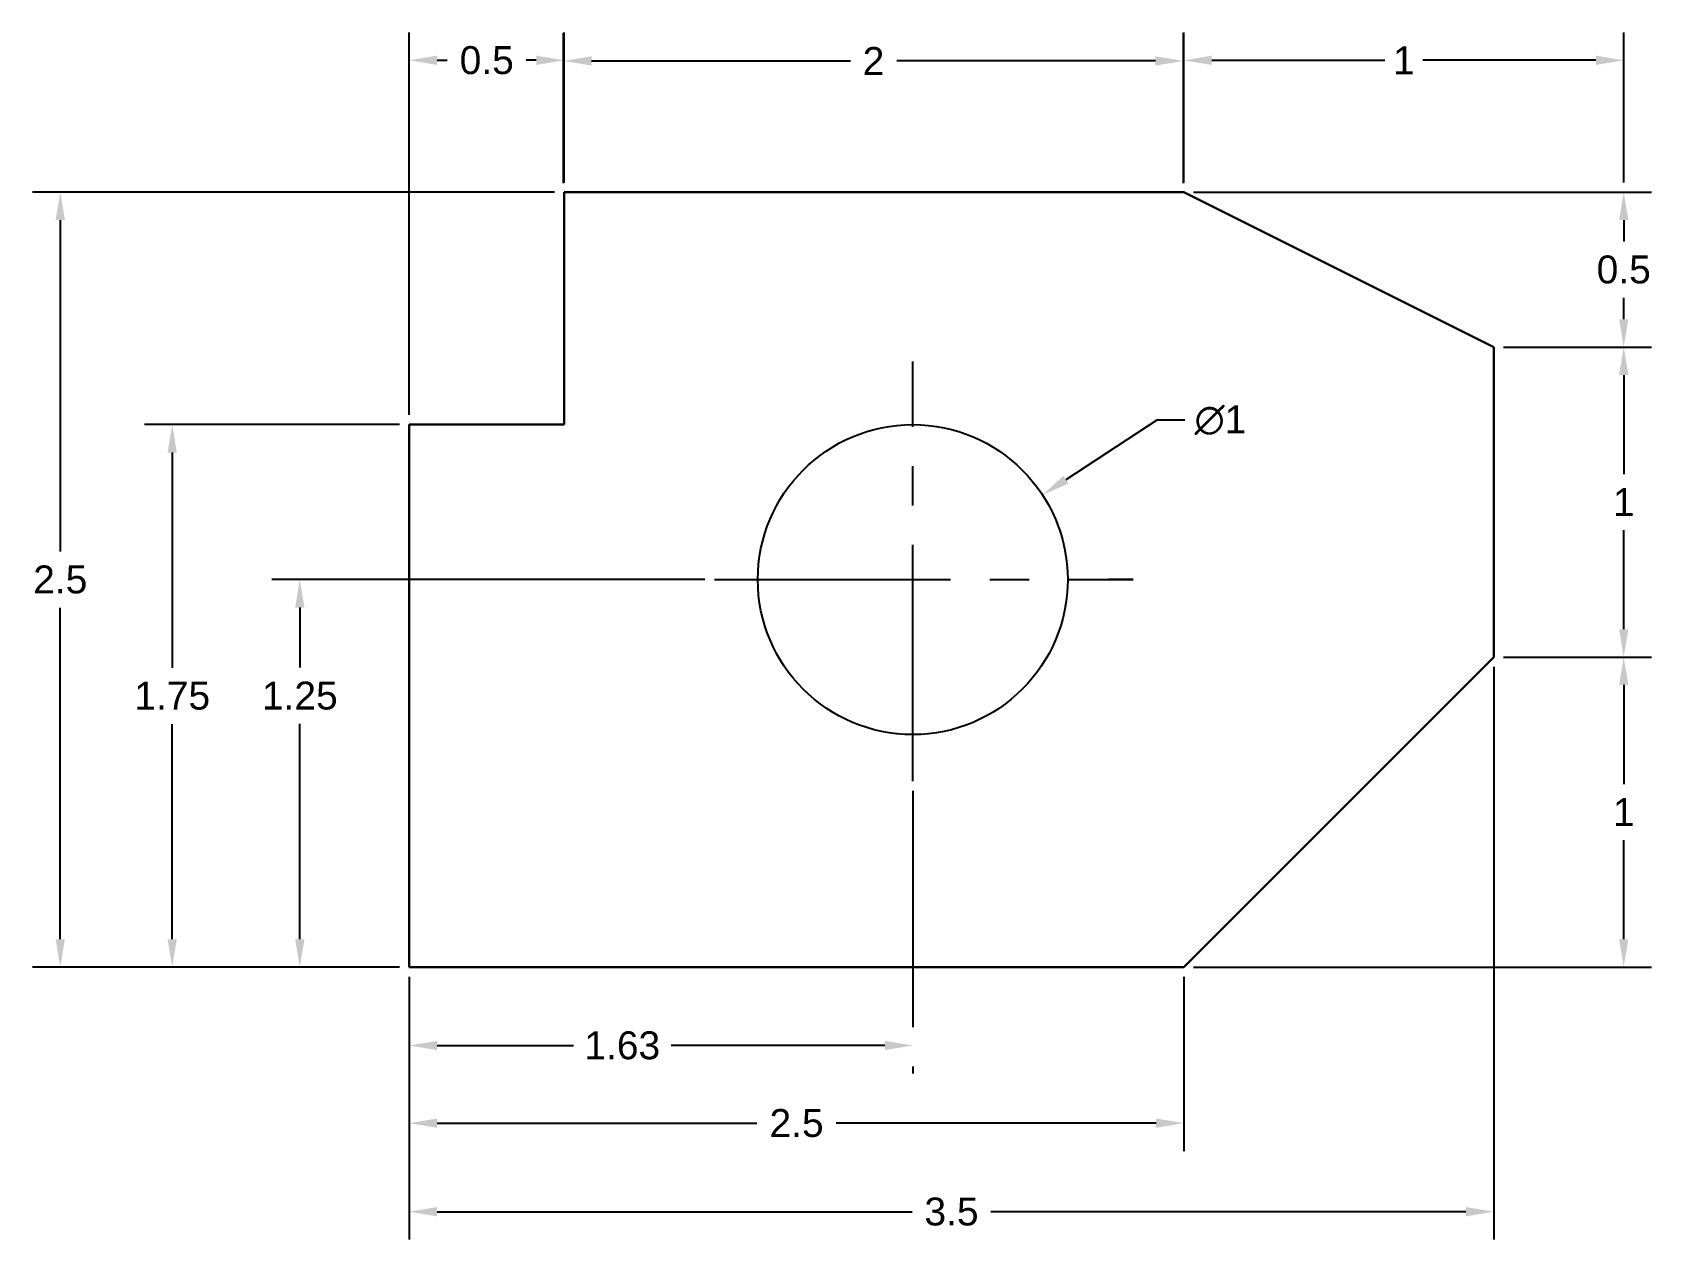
# Model space of a CAD drawing. Header units: millimetres. Extents: x 2241.91 to 2247.14, y 1339.79 to 1343.68.
import ezdxf

# ---------------------------------------------------------------- set-up
doc = ezdxf.new("R2010")
doc.units = ezdxf.units.MM
doc.header["$LTSCALE"] = 0.04
doc.linetypes.add('CENTER2', pattern=[28.575, 19.05, -3.175, 3.175, -3.175])
doc.styles.get("Standard").update_dxf_attribs({"font": 'arial.ttf'})
doc.dimstyles.get("Standard").update_dxf_attribs({"dimscale": 0.5, "dimtxt": 0.18, "dimasz": 0.18, "dimexe": 0.18, "dimexo": 0.0625, "dimgap": 0.09, "dimtad": 0, "dimtih": 1, "dimtoh": 1, "dimdsep": 46, "dimtxsty": 'Standard', "dimcen": 0.09, "dimadec": 0, "dimazin": 0, "dimtfac": 1, "dimtofl": 0, "dimtmove": 0, "dimatfit": 3, "dimfxl": 1, "dimtolj": 1, "dimtzin": 0, "dimarcsym": 0})

# ---------------------------------------------------------------- blocks, each defined once
blk = doc.blocks.new('*D1')
at = {"color": 0, "lineweight": -2, "transparency": 16777216}
for p, q in [((2246.6615, 1342.669), (2247.1396, 1342.669)), ((2247.0496, 1342.579), (2247.0496, 1342.2591)), ((2247.0496, 1341.759), (2247.0496, 1342.0788)), ((2246.6615, 1341.669), (2247.1396, 1341.669))]:
    blk.add_line(p, q, dxfattribs=at)
at = {"color": 0, "transparency": 16777216}
for points in [[(2247.0346, 1342.579), (2247.0646, 1342.579), (2247.0496, 1342.669)], [(2247.0346, 1341.759), (2247.0646, 1341.759), (2247.0496, 1341.669)]]:
    blk.add_solid(points, dxfattribs=at)
at = {"layer": 'Defpoints', "color": 0, "transparency": 16777216}
for p in [(2246.6302, 1342.669), (2246.6302, 1341.669), (2247.0496, 1341.669)]:
    blk.add_point(p, dxfattribs=at)
at = {"color": 0, "transparency": 16777216, "insert": (2247.0496, 1342.169), "char_height": 0.09, "attachment_point": 5}
blk.add_mtext('\\A1;1', dxfattribs=at)
blk = doc.blocks.new('*D2')
at = {"color": 0, "lineweight": -2, "transparency": 16777216}
for p, q in [((2246.6615, 1341.669), (2247.1396, 1341.669)), ((2247.0496, 1341.579), (2247.0496, 1341.2591)), ((2247.0496, 1340.759), (2247.0496, 1341.0788)), ((2245.6615, 1340.669), (2247.1396, 1340.669))]:
    blk.add_line(p, q, dxfattribs=at)
at = {"color": 0, "transparency": 16777216}
for points in [[(2247.0346, 1341.579), (2247.0646, 1341.579), (2247.0496, 1341.669)], [(2247.0346, 1340.759), (2247.0646, 1340.759), (2247.0496, 1340.669)]]:
    blk.add_solid(points, dxfattribs=at)
at = {"layer": 'Defpoints', "color": 0, "transparency": 16777216}
for p in [(2246.6302, 1341.669), (2245.6302, 1340.669), (2247.0496, 1340.669)]:
    blk.add_point(p, dxfattribs=at)
at = {"color": 0, "transparency": 16777216, "insert": (2247.0496, 1341.169), "char_height": 0.09, "attachment_point": 5}
blk.add_mtext('\\A1;1', dxfattribs=at)
blk = doc.blocks.new('*D3')
at = {"color": 0, "lineweight": -2, "transparency": 16777216}
for p, q in [((2245.6615, 1343.169), (2247.1396, 1343.169)), ((2247.0496, 1343.079), (2247.0496, 1343.0099)), ((2247.0496, 1342.759), (2247.0496, 1342.828)), ((2246.6615, 1342.669), (2247.1396, 1342.669))]:
    blk.add_line(p, q, dxfattribs=at)
at = {"color": 0, "transparency": 16777216}
for points in [[(2247.0346, 1343.079), (2247.0646, 1343.079), (2247.0496, 1343.169)], [(2247.0346, 1342.759), (2247.0646, 1342.759), (2247.0496, 1342.669)]]:
    blk.add_solid(points, dxfattribs=at)
at = {"layer": 'Defpoints', "color": 0, "transparency": 16777216}
for p in [(2245.6302, 1343.169), (2246.6302, 1342.669), (2247.0496, 1342.669)]:
    blk.add_point(p, dxfattribs=at)
at = {"color": 0, "transparency": 16777216, "insert": (2247.0496, 1342.919), "char_height": 0.09, "attachment_point": 5}
blk.add_mtext('\\A1;0.5', dxfattribs=at)
blk = doc.blocks.new('*D4')
at = {"color": 0, "lineweight": -2, "transparency": 16777216}
for p, q in [((2243.099, 1342.419), (2242.2753, 1342.419)), ((2242.3653, 1342.329), (2242.3653, 1341.6349)), ((2242.3653, 1340.759), (2242.3653, 1341.453)), ((2243.099, 1340.669), (2242.2753, 1340.669))]:
    blk.add_line(p, q, dxfattribs=at)
at = {"color": 0, "transparency": 16777216}
for points in [[(2242.3503, 1342.329), (2242.3803, 1342.329), (2242.3653, 1342.419)], [(2242.3503, 1340.759), (2242.3803, 1340.759), (2242.3653, 1340.669)]]:
    blk.add_solid(points, dxfattribs=at)
at = {"layer": 'Defpoints', "color": 0, "transparency": 16777216}
for p in [(2243.1302, 1342.419), (2242.3653, 1340.669), (2243.1302, 1340.669)]:
    blk.add_point(p, dxfattribs=at)
at = {"color": 0, "transparency": 16777216, "insert": (2242.3653, 1341.544), "char_height": 0.09, "attachment_point": 5}
blk.add_mtext('\\A1;1.75', dxfattribs=at)
blk = doc.blocks.new('*D5')
at = {"color": 0, "lineweight": -2, "transparency": 16777216}
for p, q in [((2243.599, 1343.169), (2241.914, 1343.169)), ((2242.004, 1343.079), (2242.004, 1342.0099)), ((2242.004, 1340.759), (2242.004, 1341.828)), ((2243.099, 1340.669), (2241.914, 1340.669))]:
    blk.add_line(p, q, dxfattribs=at)
at = {"color": 0, "transparency": 16777216}
for points in [[(2241.989, 1343.079), (2242.019, 1343.079), (2242.004, 1343.169)], [(2241.989, 1340.759), (2242.019, 1340.759), (2242.004, 1340.669)]]:
    blk.add_solid(points, dxfattribs=at)
at = {"layer": 'Defpoints', "color": 0, "transparency": 16777216}
for p in [(2243.6302, 1343.169), (2242.004, 1340.669), (2243.1302, 1340.669)]:
    blk.add_point(p, dxfattribs=at)
at = {"color": 0, "transparency": 16777216, "insert": (2242.004, 1341.919), "char_height": 0.09, "attachment_point": 5}
blk.add_mtext('\\A1;2.5', dxfattribs=at)
blk = doc.blocks.new('*D6')
at = {"color": 0, "lineweight": -2, "transparency": 16777216}
for p, q in [((2243.1302, 1342.4502), (2243.1302, 1343.6843)), ((2243.6302, 1343.2002), (2243.6302, 1343.6843)), ((2243.2202, 1343.5943), (2243.253, 1343.5943)), ((2243.5402, 1343.5943), (2243.5075, 1343.5943))]:
    blk.add_line(p, q, dxfattribs=at)
at = {"color": 0, "transparency": 16777216}
for points in [[(2243.2202, 1343.6093), (2243.2202, 1343.5793), (2243.1302, 1343.5943)], [(2243.5402, 1343.6093), (2243.5402, 1343.5793), (2243.6302, 1343.5943)]]:
    blk.add_solid(points, dxfattribs=at)
at = {"layer": 'Defpoints', "color": 0, "transparency": 16777216}
for p in [(2243.6302, 1343.5943), (2243.6302, 1343.169), (2243.1302, 1342.419)]:
    blk.add_point(p, dxfattribs=at)
at = {"color": 0, "transparency": 16777216, "insert": (2243.3802, 1343.5943), "char_height": 0.09, "attachment_point": 5}
blk.add_mtext('\\A1;0.5', dxfattribs=at)
blk = doc.blocks.new('*D7')
at = {"color": 0, "lineweight": -2, "transparency": 16777216}
for p, q in [((2243.6285, 1343.198), (2243.6285, 1343.6822)), ((2245.6285, 1343.198), (2245.6285, 1343.6822)), ((2243.7185, 1343.5922), (2244.5537, 1343.5922)), ((2245.5385, 1343.5922), (2244.7033, 1343.5922))]:
    blk.add_line(p, q, dxfattribs=at)
at = {"color": 0, "transparency": 16777216}
for points in [[(2243.7185, 1343.6072), (2243.7185, 1343.5772), (2243.6285, 1343.5922)], [(2245.5385, 1343.6072), (2245.5385, 1343.5772), (2245.6285, 1343.5922)]]:
    blk.add_solid(points, dxfattribs=at)
at = {"layer": 'Defpoints', "color": 0, "transparency": 16777216}
for p in [(2245.6285, 1343.5922), (2243.6285, 1343.1668), (2245.6285, 1343.1668)]:
    blk.add_point(p, dxfattribs=at)
at = {"color": 0, "transparency": 16777216, "insert": (2244.6285, 1343.5922), "char_height": 0.09, "attachment_point": 5}
blk.add_mtext('\\A1;2', dxfattribs=at)
blk = doc.blocks.new('*D8')
at = {"color": 0, "lineweight": -2, "transparency": 16777216}
for p, q in [((2245.6302, 1343.2002), (2245.6302, 1343.6843)), ((2247.0496, 1343.2002), (2247.0496, 1343.6843)), ((2245.7202, 1343.5943), (2246.2783, 1343.5943)), ((2246.9596, 1343.5943), (2246.4015, 1343.5943))]:
    blk.add_line(p, q, dxfattribs=at)
at = {"color": 0, "transparency": 16777216}
for points in [[(2245.7202, 1343.6093), (2245.7202, 1343.5793), (2245.6302, 1343.5943)], [(2246.9596, 1343.6093), (2246.9596, 1343.5793), (2247.0496, 1343.5943)]]:
    blk.add_solid(points, dxfattribs=at)
at = {"layer": 'Defpoints', "color": 0, "transparency": 16777216}
for p in [(2247.0496, 1343.5943), (2245.6302, 1343.169), (2247.0496, 1343.169)]:
    blk.add_point(p, dxfattribs=at)
at = {"color": 0, "transparency": 16777216, "insert": (2246.3399, 1343.5943), "char_height": 0.09, "attachment_point": 5}
blk.add_mtext('\\A1;1', dxfattribs=at)
blk = doc.blocks.new('*D9')
at = {"color": 0, "lineweight": -2, "transparency": 16777216}
for p, q in [((2243.1302, 1340.6377), (2243.1302, 1340.0754)), ((2245.6302, 1340.6377), (2245.6302, 1340.0754)), ((2243.2202, 1340.1654), (2244.2522, 1340.1654)), ((2245.5402, 1340.1654), (2244.5083, 1340.1654))]:
    blk.add_line(p, q, dxfattribs=at)
at = {"color": 0, "transparency": 16777216}
for points in [[(2243.2202, 1340.1804), (2243.2202, 1340.1504), (2243.1302, 1340.1654)], [(2245.5402, 1340.1804), (2245.5402, 1340.1504), (2245.6302, 1340.1654)]]:
    blk.add_solid(points, dxfattribs=at)
at = {"layer": 'Defpoints', "color": 0, "transparency": 16777216}
for p in [(2243.1302, 1340.669), (2245.6302, 1340.669), (2245.6302, 1340.1654)]:
    blk.add_point(p, dxfattribs=at)
at = {"color": 0, "transparency": 16777216, "insert": (2244.3802, 1340.1654), "char_height": 0.09, "attachment_point": 5}
blk.add_mtext('\\A1;2.5', dxfattribs=at)
blk = doc.blocks.new('*D10')
at = {"color": 0, "lineweight": -2, "transparency": 16777216}
for p, q in [((2246.6302, 1341.6377), (2246.6302, 1339.7898)), ((2243.1302, 1340.6377), (2243.1302, 1339.7898)), ((2243.2202, 1339.8798), (2244.753, 1339.8798)), ((2246.5402, 1339.8798), (2245.0075, 1339.8798))]:
    blk.add_line(p, q, dxfattribs=at)
at = {"color": 0, "transparency": 16777216}
for points in [[(2243.2202, 1339.8948), (2243.2202, 1339.8648), (2243.1302, 1339.8798)], [(2246.5402, 1339.8948), (2246.5402, 1339.8648), (2246.6302, 1339.8798)]]:
    blk.add_solid(points, dxfattribs=at)
at = {"layer": 'Defpoints', "color": 0, "transparency": 16777216}
for p in [(2246.6302, 1341.669), (2243.1302, 1340.669), (2246.6302, 1339.8798)]:
    blk.add_point(p, dxfattribs=at)
at = {"color": 0, "transparency": 16777216, "insert": (2244.8802, 1339.8798), "char_height": 0.09, "attachment_point": 5}
blk.add_mtext('\\A1;3.5', dxfattribs=at)
blk = doc.blocks.new('*D11')
at = {"color": 0, "lineweight": -2, "transparency": 16777216}
for p, q in [((2245.5433, 1342.4332), (2245.2493, 1342.2414)), ((2245.6333, 1342.4332), (2245.5433, 1342.4332)), ((2244.7552, 1341.874), (2244.7552, 1341.964)), ((2244.7102, 1341.919), (2244.8002, 1341.919))]:
    blk.add_line(p, q, dxfattribs=at)
at = {"color": 0, "transparency": 16777216}
blk.add_solid([(2245.2411, 1342.2539), (2245.2575, 1342.2288), (2245.174, 1342.1922)], dxfattribs=at)
at = {"layer": 'Defpoints', "color": 0, "transparency": 16777216}
for p in [(2245.174, 1342.1922), (2244.3365, 1341.6457)]:
    blk.add_point(p, dxfattribs=at)
at = {"color": 0, "transparency": 16777216, "insert": (2245.7481, 1342.4332), "char_height": 0.09, "attachment_point": 5}
blk.add_mtext('\\A1;∅1', dxfattribs=at)
blk = doc.blocks.new('*D13')
at = {"color": 0, "linetype": 'CENTER2', "lineweight": -2, "transparency": 16777216}
for p, q in [((2244.7552, 1341.2374), (2244.7552, 1340.326)), ((2243.1302, 1340.6377), (2243.1302, 1340.326)), ((2243.2202, 1340.416), (2243.66, 1340.416)), ((2244.6652, 1340.416), (2243.9753, 1340.416))]:
    blk.add_line(p, q, dxfattribs=at)
at = {"color": 0, "linetype": 'CENTER2', "transparency": 16777216}
for points in [[(2243.2202, 1340.431), (2243.2202, 1340.401), (2243.1302, 1340.416)], [(2244.6652, 1340.431), (2244.6652, 1340.401), (2244.7552, 1340.416)]]:
    blk.add_solid(points, dxfattribs=at)
at = {"layer": 'Defpoints', "color": 0, "linetype": 'CENTER2', "transparency": 16777216}
for p in [(2244.7552, 1341.2687), (2243.1302, 1340.669), (2244.7552, 1340.416)]:
    blk.add_point(p, dxfattribs=at)
at = {"color": 0, "linetype": 'CENTER2', "transparency": 16777216, "insert": (2243.8177, 1340.416), "char_height": 0.09, "attachment_point": 5}
blk.add_mtext('\\A1;1.63', dxfattribs=at)
blk = doc.blocks.new('*D14')
at = {"color": 0, "lineweight": -2, "transparency": 16777216}
for p, q in [((2244.0836, 1341.919), (2242.687, 1341.919)), ((2242.777, 1341.829), (2242.777, 1341.6352)), ((2242.777, 1340.759), (2242.777, 1341.4533)), ((2243.099, 1340.669), (2242.687, 1340.669))]:
    blk.add_line(p, q, dxfattribs=at)
at = {"color": 0, "transparency": 16777216}
for points in [[(2242.762, 1341.829), (2242.792, 1341.829), (2242.777, 1341.919)], [(2242.762, 1340.759), (2242.792, 1340.759), (2242.777, 1340.669)]]:
    blk.add_solid(points, dxfattribs=at)
at = {"layer": 'Defpoints', "color": 0, "transparency": 16777216}
for p in [(2242.777, 1341.919), (2244.1149, 1341.919), (2243.1302, 1340.669)]:
    blk.add_point(p, dxfattribs=at)
at = {"color": 0, "transparency": 16777216, "insert": (2242.777, 1341.5443), "char_height": 0.09, "attachment_point": 5}
blk.add_mtext('\\A1;1.25', dxfattribs=at)

msp = doc.modelspace()

# ---------------------------------------------------------------- linework, layer by layer
at = {"lineweight": 30}
for p, q in [((2243.6302, 1342.419), (2243.6302, 1343.169)), ((2243.6302, 1343.169), (2245.6302, 1343.169)), ((2246.6302, 1342.669), (2245.6302, 1343.169)), ((2246.6302, 1342.669), (2246.6302, 1341.669)), ((2243.1302, 1340.669), (2243.1302, 1342.419)), ((2243.1302, 1342.419), (2243.6302, 1342.419)), ((2243.6302, 1342.419), (2243.6302, 1342.419)), ((2243.1302, 1340.669), (2243.1302, 1341.919)), ((2246.6302, 1341.669), (2245.6302, 1340.669)), ((2245.6302, 1340.669), (2243.1302, 1340.669)), ((2243.1302, 1340.669), (2244.7552, 1340.669))]:
    msp.add_line(p, q, dxfattribs=at)
at = {"linetype": 'CENTER2'}
for p, q in [((2244.7552, 1341.2687), (2244.7552, 1342.6231)), ((2244.1149, 1341.919), (2245.3864, 1341.919))]:
    msp.add_line(p, q, dxfattribs=at)
at = {"linetype": 'CENTER2', "lineweight": 30}
msp.add_line((2245.3864, 1341.919), (2245.4661, 1341.919), dxfattribs=at)
msp.add_circle((2244.7552, 1341.919), 0.5)

# ---------------------------------------------------------------- dimensions: what is measured, and where the dimension line sits
dim = msp.add_linear_dim(base=(2243.6302, 1343.5943), p1=(2243.1302, 1342.419), p2=(2243.6302, 1343.169), dimstyle='Standard', override={"dimtmove": 2})
dim.commit()
dim.dimension.update_dxf_attribs({"geometry": '*D6', "text_midpoint": (2243.3802, 1343.5943), "dimtype": 160})
for base, p1, p2, picture, middle in [((2245.6285, 1343.5922), (2243.6285, 1343.1668), (2245.6285, 1343.1668), '*D7', (2244.6285, 1343.5922)), ((2246.6302, 1339.8798), (2243.1302, 1340.669), (2246.6302, 1341.669), '*D10', (2244.8802, 1339.8798)), ((2245.6302, 1340.1654), (2243.1302, 1340.669), (2245.6302, 1340.669), '*D9', (2244.3802, 1340.1654))]:
    dim = msp.add_linear_dim(base=base, p1=p1, p2=p2, dimstyle='Standard')
    dim.commit()
    dim.dimension.update_dxf_attribs({"geometry": picture, "text_midpoint": middle})
dim = msp.add_linear_dim(base=(2247.0496, 1343.5943), p1=(2245.6302, 1343.169), p2=(2247.0496, 1343.169), text='1', dimstyle='Standard')
dim.commit()
dim.dimension.update_dxf_attribs({"geometry": '*D8', "text_midpoint": (2246.3399, 1343.5943)})
for base, p1, p2, picture, middle in [((2242.004, 1340.669), (2243.6302, 1343.169), (2243.1302, 1340.669), '*D5', (2242.004, 1341.919)), ((2247.0496, 1342.669), (2245.6302, 1343.169), (2246.6302, 1342.669), '*D3', (2247.0496, 1342.919)), ((2247.0496, 1341.669), (2246.6302, 1342.669), (2246.6302, 1341.669), '*D1', (2247.0496, 1342.169)), ((2242.3653, 1340.669), (2243.1302, 1342.419), (2243.1302, 1340.669), '*D4', (2242.3653, 1341.544)), ((2247.0496, 1340.669), (2246.6302, 1341.669), (2245.6302, 1340.669), '*D2', (2247.0496, 1341.169))]:
    dim = msp.add_linear_dim(base=base, p1=p1, p2=p2, angle=90, dimstyle='Standard')
    dim.commit()
    dim.dimension.update_dxf_attribs({"geometry": picture, "text_midpoint": middle})
dim = msp.add_diameter_dim_2p(p1=(2244.3365, 1341.6457), p2=(2245.174, 1342.1922), dimstyle='Standard')
dim.commit()
dim.dimension.update_dxf_attribs({"geometry": '*D11', "text_midpoint": (2245.7481, 1342.4332), "dimtype": 163})
dim = msp.add_linear_dim(base=(2242.777, 1341.919), p1=(2243.1302, 1340.669), p2=(2244.1149, 1341.919), angle=90, dimstyle='Standard')
dim.commit()
dim.dimension.update_dxf_attribs({"geometry": '*D14', "text_midpoint": (2242.777, 1341.5443), "dimtype": 160})
at = {"linetype": 'CENTER2'}
dim = msp.add_linear_dim(base=(2244.755223988, 1340.4159715859), p1=(2243.130223988, 1340.6689599042), p2=(2244.755223988, 1341.2686818866), dimstyle='Standard', dxfattribs=at)
dim.commit()
dim.dimension.update_dxf_attribs({"geometry": '*D13', "text_midpoint": (2243.8176524309, 1340.4159715859), "dimtype": 160})

doc.saveas('drawing.dxf')
